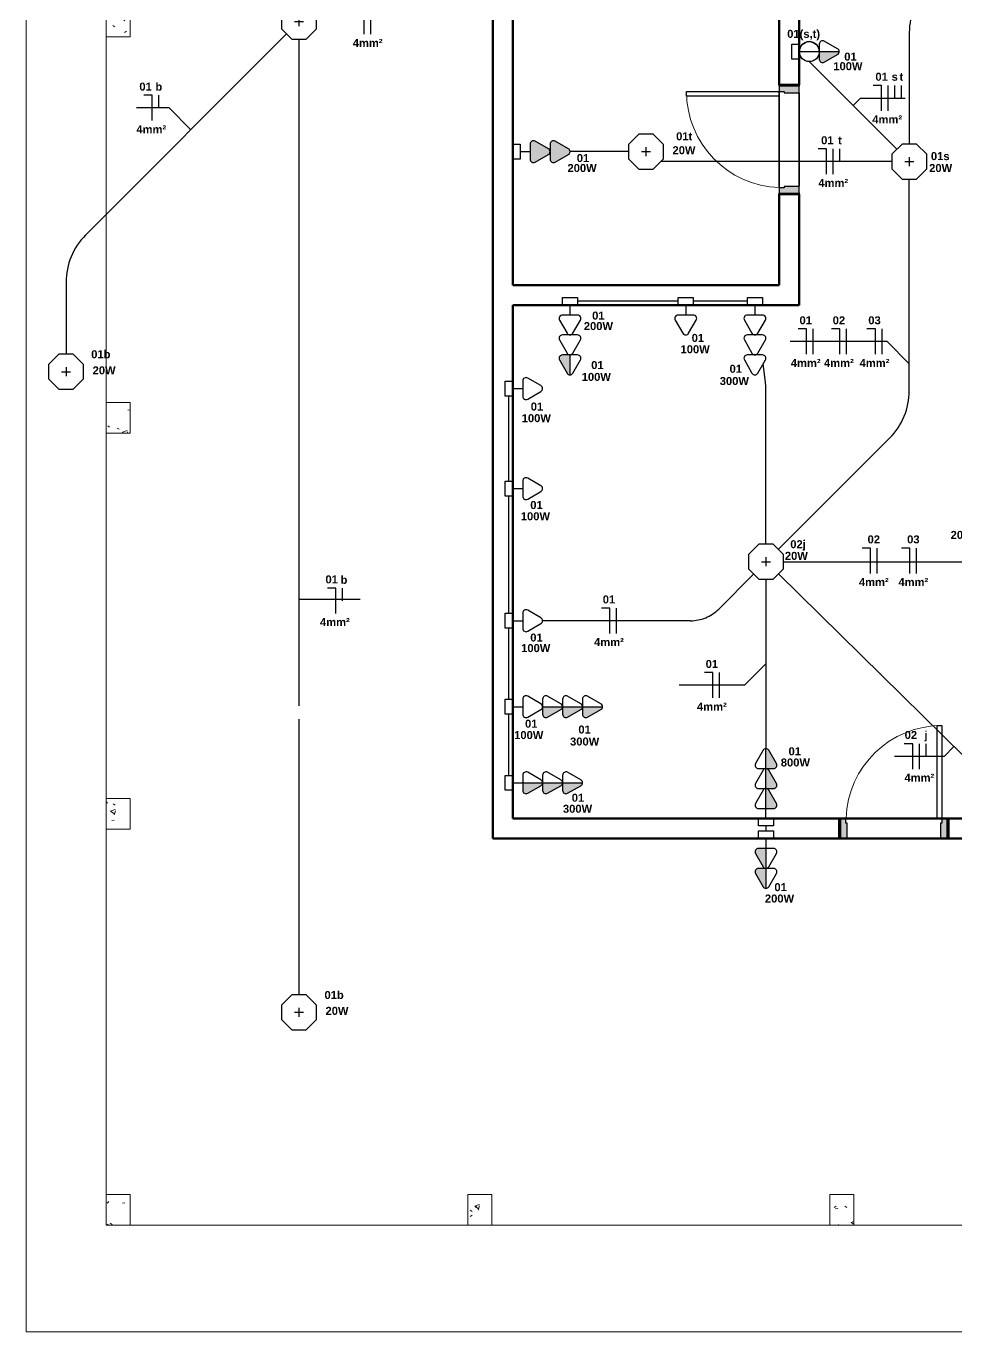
# Model space of a CAD drawing. Extents: x 1450 to 1868, y 82 to 351.
# Drawn here: x 1631.83 to 1638.8, y 254.77 to 264.56 of the extents above; entities that cross this region are included whole.
import ezdxf
from ezdxf.enums import TextEntityAlignment as Align

# ---------------------------------------------------------------- set-up
doc = ezdxf.new("R2010")
doc.units = 0
doc.header["$LTSCALE"] = 0.5
doc.linetypes.add('ELETRODUTO_TETO', pattern=[1000, 1000, 0])
doc.layers.get('0').update_dxf_attribs({"linetype": 'CONTINUOUS'})
for name, color, linetype, lineweight in [('A-DOOR', 31, 'CONTINUOUS', 25), ('A-DOOR-FRAM', 31, 'CONTINUOUS', 9), ('A-FLOR', 192, 'CONTINUOUS', 9), ('A-WALL', 113, 'CONTINUOUS', 30), ('S-COLS', 52, 'CONTINUOUS', 9)]:
    doc.layers.add(name, color=color, linetype=linetype, lineweight=lineweight)
for name, color, linetype in [('ELETRODUTO', 7, 'CONTINUOUS'), ('ELETRODUTO_TETO', 2, 'CONTINUOUS'), ('FIACAO', 7, 'CONTINUOUS'), ('Iluminação', 7, 'CONTINUOUS'), ('INDICACAO_BIT_FIACAO', 7, 'CONTINUOUS'), ('INDICACAO_CIRCUITO', 2, 'CONTINUOUS'), ('INDICACAO_INTERRUPTOR_FIA', 2, 'CONTINUOUS'), ('INDICACAO_POTENCIA', 1, 'CONTINUOUS'), ('INTERRUPTORES', 1, 'CONTINUOUS'), ('LINHA_DE_CHAMADA', 7, 'CONTINUOUS'), ('LUMINÁRIAS', 3, 'CONTINUOUS'), ('TOMADAS ABNT', 10, 'CONTINUOUS')]:
    doc.layers.add(name, color=color, linetype=linetype)
doc.styles.add('Arial', font='arialbd.ttf', dxfattribs={"height": 100})

# ---------------------------------------------------------------- blocks, each defined once
blk = doc.blocks.new('*U1778', base_point=(608.67, 153.293))
for p, q in [((608.67, 153.483), (608.544, 153.483)), ((608.67, 153.103), (608.67, 153.483))]:
    blk.add_line(p, q)
blk = doc.blocks.new('*U1797', base_point=(665.55, 144.199))
blk.add_line((665.55, 144.199), (665.55, 144.389))
blk = doc.blocks.new('*U2061', base_point=(1495.4898, 169.5505))
at = {"xscale": 0.5, "yscale": 0.5, "zscale": 0.5}
for name, p in [('*U1778', (1495.4964, 169.5505)), ('*U1797', (1495.5464, 169.5505))]:
    blk.add_blockref(name, p, dxfattribs=at)
blk = doc.blocks.new('*U1780', base_point=(576.818, 148.746))
blk.add_line((576.818, 148.556), (576.818, 148.936))
blk = doc.blocks.new('*U2006', base_point=(1462.821, 184.8251))
at = {"xscale": 0.5, "yscale": 0.5, "zscale": 0.5}
for name, p in [('*U1778', (1462.7777, 184.8251)), ('*U1780', (1462.8277, 184.8251)), ('*U1797', (1462.8777, 184.8251)), ('*U1797', (1462.9277, 184.8251))]:
    blk.add_blockref(name, p, dxfattribs=at)
blk = doc.blocks.new('*U2005', base_point=(1460.6893, 180.9059))
at = {"xscale": 0.5, "yscale": 0.5, "zscale": 0.5}
for name, p in [('*U1778', (1460.6959, 180.9059)), ('*U1780', (1460.7459, 180.9059))]:
    blk.add_blockref(name, p, dxfattribs=at)
blk = doc.blocks.new('*U2001', base_point=(1463.7919, 178.7116))
at = {"xscale": 0.5, "yscale": 0.5, "zscale": 0.5}
for name, p in [('*U1778', (1463.7419, 178.7116)), ('*U1780', (1463.7919, 178.7116)), ('*U1797', (1463.8419, 178.7116))]:
    blk.add_blockref(name, p, dxfattribs=at)
blk = doc.blocks.new('*U2000', base_point=(1463.8324, 181.3483))
at = {"xscale": 0.5, "yscale": 0.5, "zscale": 0.5}
for name, p in [('*U1778', (1463.8074, 181.3483)), ('*U1780', (1463.8574, 181.3483))]:
    blk.add_blockref(name, p, dxfattribs=at)
blk = doc.blocks.new('*U1999', base_point=(1463.4424, 181.3483))
at = {"xscale": 0.5, "yscale": 0.5, "zscale": 0.5}
for name, p in [('*U1778', (1463.4174, 181.3483)), ('*U1780', (1463.4674, 181.3483))]:
    blk.add_blockref(name, p, dxfattribs=at)
blk = doc.blocks.new('*U1997', base_point=(1461.4614, 180.4217))
at = {"xscale": 0.5, "yscale": 0.5, "zscale": 0.5}
for name, p in [('*U1778', (1461.4681, 180.4217)), ('*U1780', (1461.5181, 180.4217))]:
    blk.add_blockref(name, p, dxfattribs=at)
blk = doc.blocks.new('*U1983', base_point=(1464.2986, 183.1646))
at = {"xscale": 0.5, "yscale": 0.5, "zscale": 0.5}
for name, p in [('*U1778', (1464.3052, 183.1646)), ('*U1780', (1464.3552, 183.1646))]:
    blk.add_blockref(name, p, dxfattribs=at)
blk = doc.blocks.new('*U1982', base_point=(1463.9086, 183.1646))
at = {"xscale": 0.5, "yscale": 0.5, "zscale": 0.5}
for name, p in [('*U1778', (1463.9152, 183.1646)), ('*U1780', (1463.9652, 183.1646))]:
    blk.add_blockref(name, p, dxfattribs=at)
blk = doc.blocks.new('*U1981', base_point=(1463.5186, 183.1646))
at = {"xscale": 0.5, "yscale": 0.5, "zscale": 0.5}
for name, p in [('*U1778', (1463.5252, 183.1646)), ('*U1780', (1463.5752, 183.1646))]:
    blk.add_blockref(name, p, dxfattribs=at)
blk = doc.blocks.new('*U1980', base_point=(1458.7027, 185.3984))
at = {"xscale": 0.5, "yscale": 0.5, "zscale": 0.5}
for name, p in [('*U1778', (1458.6777, 185.3984)), ('*U1780', (1458.7277, 185.3984))]:
    blk.add_blockref(name, p, dxfattribs=at)
blk = doc.blocks.new('*U1977', base_point=(1462.0444, 184.3489))
at = {"xscale": 0.5, "yscale": 0.5, "zscale": 0.5}
for name, p in [('*U1778', (1461.9944, 184.3489)), ('*U1780', (1462.0444, 184.3489)), ('*U1797', (1462.0944, 184.3489))]:
    blk.add_blockref(name, p, dxfattribs=at)
blk = doc.blocks.new('*U1974', base_point=(1456.7556, 184.6865))
at = {"xscale": 0.5, "yscale": 0.5, "zscale": 0.5}
for name, p in [('*U1778', (1456.7622, 184.6865)), ('*U1797', (1456.8122, 184.6865))]:
    blk.add_blockref(name, p, dxfattribs=at)
blk = doc.blocks.new('*U1155', base_point=(1487.2926, 182.8992))
at = {"linetype": 'ByBlock'}
blk.add_lwpolyline([(1487.2926, 182.8992), (1487.2926, 182.8992)], dxfattribs=at)
blk = doc.blocks.new('*U1149', base_point=(-33588.58, 38092.84))
at = {"linetype": 'ByBlock'}
blk.add_lwpolyline([(-33588.58, 38092.84), (-33588.58, 38089.05)], dxfattribs=at)
blk = doc.blocks.new('*U743', base_point=(-33548.58, 38673.44))
at = {"linetype": 'ByBlock'}
blk.add_arc((-33556.08, 38673.44), 7.5, 360, 180, dxfattribs=at)
blk = doc.blocks.new('*U724', base_point=(-33556.08, 38665.94))
at = {"linetype": 'ByBlock'}
blk.add_lwpolyline([(-33556.08, 38665.94), (-33490.34, 38600.25)], dxfattribs=at)
blk = doc.blocks.new('*U723', base_point=(-33659.87, 38560.54))
blk.add_hatch(color=256).paths.add_polyline_path([(-33646.16, 38558.37, 0.269143), (-33644.9, 38560.54), (-33659.87, 38560.54), (-33659.87, 38554.85, 0.575867), (-33656.13, 38552.68)])
for p, q in [((-33646.16, 38562.71), (-33656.13, 38568.41)), ((-33659.87, 38566.24), (-33659.87, 38560.54)), ((-33659.87, 38560.54), (-33659.87, 38554.85)), ((-33659.87, 38560.54), (-33644.9, 38560.54)), ((-33656.13, 38552.68), (-33646.16, 38558.37))]:
    blk.add_line(p, q)
for centre, start, end in [((-33657.37, 38566.24), 60.25512, 180), ((-33647.4, 38560.54), 299.74488, 60.25512), ((-33657.37, 38554.85), 180, 299.74488)]:
    blk.add_arc(centre, 2.5, start, end)
blk = doc.blocks.new('*U722', base_point=(-33659.87, 38560.54))
blk.add_line((-33659.87, 38560.54), (-33644.87, 38560.54))
blk.add_lwpolyline([(-33659.87, 38566.15), (-33659.87, 38554.94), (-33665.47, 38554.94), (-33665.47, 38566.15)], close=True)
blk.add_circle((-33652.37, 38560.54), 7.5)
blk = doc.blocks.new('CasaPrincipal')
at = {"layer": 'A-WALL', "lineweight": 70}
for p, q in [((-31775.91, 40082.3), (-31775.91, 38857.3)), ((-31760.91, 39272.3), (-31760.91, 39472.3)), ((-31560.91, 39472.3), (-31560.91, 39422.3)), ((-31545.91, 39422.3), (-31545.91, 39472.3)), ((-31560.91, 39422.3), (-31545.91, 39422.3)), ((-31545.91, 39340.3), (-31560.91, 39340.3)), ((-31560.91, 39340.3), (-31560.91, 39272.3)), ((-31545.91, 39257.3), (-31545.91, 39340.3)), ((-31560.91, 39272.3), (-31760.91, 39272.3)), ((-31760.91, 38872.3), (-31760.91, 39257.3)), ((-31760.91, 39257.3), (-31545.91, 39257.3)), ((-31380.91, 38872.3), (-31760.91, 38872.3)), ((-31515.88, 38857.4), (-31515.88, 38872.4)), ((-31433.88, 38872.4), (-31433.88, 38857.4)), ((-31775.91, 38857.3), (-30970.91, 38857.3))]:
    blk.add_line(p, q, dxfattribs=at)
at = {"layer": 'A-WALL'}
for p, q in [((-31560.91, 39421.3), (-31560.91, 39422.3)), ((-31545.91, 39422.3), (-31545.91, 39421.3)), ((-31560.91, 39345.3), (-31560.91, 39417.3)), ((-31545.91, 39416.3), (-31545.91, 39346.3)), ((-31560.91, 39340.3), (-31560.91, 39341.3)), ((-31545.91, 39341.3), (-31545.91, 39340.3)), ((-31515.88, 38872.4), (-31514.88, 38872.4)), ((-31510.88, 38872.4), (-31438.88, 38872.4)), ((-31434.88, 38872.4), (-31433.88, 38872.4)), ((-31514.88, 38857.4), (-31515.88, 38857.4)), ((-31439.88, 38857.4), (-31509.88, 38857.4)), ((-31433.88, 38857.4), (-31434.88, 38857.4))]:
    blk.add_line(p, q, dxfattribs=at)
blk = doc.blocks.new('*U378', base_point=(-31580.17, 39055.55))
at = {"linetype": 'ByBlock'}
blk.add_lwpolyline([(-31580.17, 39055.55), (-31606.38, 39029.34, -0.198912), (-31627.59, 39020.55), (-31738.45, 39020.55)], format="xyb", dxfattribs=at)
blk = doc.blocks.new('*U377', base_point=(-31570.91, 39051.71))
at = {"linetype": 'ByBlock'}
blk.add_lwpolyline([(-31570.91, 39051.71), (-31570.91, 38924.69)], dxfattribs=at)
blk = doc.blocks.new('*U370', base_point=(-31763.71, 39125.24))
at = {"linetype": 'ByBlock'}
blk.add_lwpolyline([(-31763.71, 39125.24), (-31763.71, 39189.07)], dxfattribs=at)
blk = doc.blocks.new('*U369', base_point=(-31763.71, 39026.15))
at = {"linetype": 'ByBlock'}
blk.add_lwpolyline([(-31763.71, 39026.15), (-31763.71, 39114.03)], dxfattribs=at)
blk = doc.blocks.new('*U368', base_point=(-31763.71, 38961.73))
at = {"linetype": 'ByBlock'}
blk.add_lwpolyline([(-31763.71, 38961.73), (-31763.71, 39014.95)], dxfattribs=at)
blk = doc.blocks.new('*U367', base_point=(-31738.45, 38956.12))
at = {"linetype": 'ByBlock'}
blk.add_lwpolyline([(-31738.45, 38956.12), (-31738.45, 38956.12)], dxfattribs=at)
blk = doc.blocks.new('*U366', base_point=(-31763.71, 38904.63))
at = {"linetype": 'ByBlock'}
blk.add_lwpolyline([(-31763.71, 38904.63), (-31763.71, 38950.52)], dxfattribs=at)
blk = doc.blocks.new('*U365', base_point=(-31636.69, 39260.1))
at = {"linetype": 'ByBlock'}
blk.add_lwpolyline([(-31636.69, 39260.1), (-31712.33, 39260.1)], dxfattribs=at)
blk = doc.blocks.new('*U358', base_point=(-46708.99, 18196.04))
at = {"linetype": 'ByBlock'}
blk.add_lwpolyline([(-46708.99, 18196.04), (-46708.99, 18320.5, 0.201205), (-46717.96, 18341.9), (-46892.13, 18513.02)], format="xyb", dxfattribs=at)
blk = doc.blocks.new('*U345', base_point=(-46915.38, 18717.5))
at = {"linetype": 'ByBlock'}
blk.add_lwpolyline([(-46915.38, 18717.5), (-46915.38, 18717.5), (-46956.04, 18717.5)], dxfattribs=at)
blk = doc.blocks.new('*U344', base_point=(-46901.47, 18535.29))
at = {"linetype": 'ByBlock'}
blk.add_lwpolyline([(-46901.47, 18535.29), (-46901.47, 18555), (-46901.47, 18650.47, 0.032397), (-46901.89, 18656.93), (-46903.66, 18670.49)], format="xyb", dxfattribs=at)
blk = doc.blocks.new('*U338', base_point=(-47251.77, 18914.11))
at = {"linetype": 'ByBlock'}
blk.add_lwpolyline([(-47251.77, 18914.11), (-47251.77, 18197.42)], dxfattribs=at)
blk = doc.blocks.new('*U337', base_point=(-47261.02, 18917.94))
at = {"linetype": 'ByBlock'}
blk.add_lwpolyline([(-47261.02, 18917.94), (-47411.82, 18767.14, 0.198912), (-47426.47, 18731.79), (-47426.47, 18677.73)], format="xyb", dxfattribs=at)
blk = doc.blocks.new('*U327', base_point=(-46888.38, 18522.2))
at = {"linetype": 'ByBlock'}
blk.add_lwpolyline([(-46888.38, 18522.2), (-46561.38, 18522.2, -0.183989), (-46528.12, 18509.53), (-46521.26, 18503.42)], format="xyb", dxfattribs=at)
blk = doc.blocks.new('*U326', base_point=(-46892.21, 18531.45))
at = {"linetype": 'ByBlock'}
blk.add_lwpolyline([(-46892.21, 18531.45), (-46808.61, 18615.05, 0.198912), (-46793.97, 18650.41), (-46793.97, 18809.16)], format="xyb", dxfattribs=at)
blk = doc.blocks.new('*U325', base_point=(-47004.56, 18829.7))
at = {"linetype": 'ByBlock'}
blk.add_lwpolyline([(-47004.56, 18829.7), (-47048.44, 18829.7)], dxfattribs=at)
blk = doc.blocks.new('*U324', base_point=(-46807.06, 18822.25))
at = {"linetype": 'ByBlock'}
blk.add_lwpolyline([(-46807.06, 18822.25), (-46980.41, 18822.25)], dxfattribs=at)
blk = doc.blocks.new('*U317', base_point=(-46650.7, 19082.97))
at = {"linetype": 'ByBlock'}
blk.add_lwpolyline([(-46650.7, 19082.97), (-46779.32, 18954.34, 0.198912), (-46793.97, 18918.99), (-46793.97, 18835.34)], format="xyb", dxfattribs=at)
blk = doc.blocks.new('*U295', base_point=(-47175.15, 18567.53))
blk.add_hatch(color=256).paths.add_polyline_path([(-47161.45, 18565.36, 0.269143), (-47160.19, 18567.53), (-47175.15, 18567.53), (-47175.15, 18561.83, 0.575867), (-47171.41, 18559.66)])
for p, q in [((-47161.45, 18569.7), (-47171.41, 18575.39)), ((-47175.15, 18573.22), (-47175.15, 18567.53)), ((-47175.15, 18567.53), (-47175.15, 18561.83)), ((-47175.15, 18567.53), (-47160.19, 18567.53)), ((-47171.41, 18559.66), (-47161.45, 18565.36))]:
    blk.add_line(p, q)
for centre, start, end in [((-47172.65, 18573.22), 60.25512, 180), ((-47162.69, 18567.53), 299.74488, 60.25512), ((-47172.65, 18561.83), 180, 299.74488)]:
    blk.add_arc(centre, 2.5, start, end)
blk = doc.blocks.new('*U294', base_point=(-47120.06, 18624.17))
for p, q in [((-47120.06, 18624.17), (-47112.56, 18624.17)), ((-47112.56, 18629.87), (-47112.56, 18624.17)), ((-47112.56, 18624.17), (-47112.56, 18618.48)), ((-47098.86, 18626.35), (-47108.82, 18632.04)), ((-47097.6, 18629.87), (-47097.6, 18624.17)), ((-47097.6, 18624.17), (-47097.6, 18618.48)), ((-47083.9, 18626.35), (-47093.86, 18632.04)), ((-47108.82, 18616.31), (-47098.86, 18622)), ((-47093.86, 18616.31), (-47083.9, 18622))]:
    blk.add_line(p, q)
blk.add_lwpolyline([(-47120.06, 18629.78), (-47120.06, 18618.57), (-47125.66, 18618.57), (-47125.66, 18629.78)], close=True)
for centre, start, end in [((-47110.06, 18629.87), 60.25512, 180), ((-47100.1, 18624.17), 299.74488, 60.25512), ((-47095.1, 18629.87), 60.25512, 180), ((-47085.14, 18624.17), 299.74488, 60.25512), ((-47110.06, 18618.48), 180, 299.74488), ((-47095.1, 18618.48), 180, 299.74488)]:
    blk.add_arc(centre, 2.5, start, end)
blk = doc.blocks.new('*U293', base_point=(-47178.6, 18306.89))
for points in [[(-47164.9, 18304.72, 0.269143), (-47163.64, 18306.89), (-47178.6, 18306.89), (-47178.6, 18301.2, 0.575867), (-47174.86, 18299.03)], [(-47149.94, 18304.72, 0.269143), (-47148.68, 18306.89), (-47163.64, 18306.89), (-47163.64, 18301.2, 0.575867), (-47159.9, 18299.03)], [(-47134.98, 18304.72, 0.269143), (-47133.72, 18306.89), (-47148.68, 18306.89), (-47148.68, 18301.2, 0.575867), (-47144.94, 18299.03)]]:
    blk.add_hatch(color=256).paths.add_polyline_path(points)
for p, q in [((-47178.6, 18312.58), (-47178.6, 18306.89)), ((-47164.9, 18309.06), (-47174.86, 18314.75)), ((-47163.64, 18312.58), (-47163.64, 18306.89)), ((-47149.94, 18309.06), (-47159.9, 18314.75)), ((-47148.68, 18312.58), (-47148.68, 18306.89)), ((-47134.98, 18309.06), (-47144.94, 18314.75)), ((-47178.6, 18306.89), (-47178.6, 18301.2)), ((-47178.6, 18306.89), (-47163.64, 18306.89)), ((-47174.86, 18299.03), (-47164.9, 18304.72)), ((-47163.64, 18306.89), (-47163.64, 18301.2)), ((-47163.64, 18306.89), (-47148.68, 18306.89)), ((-47159.9, 18299.03), (-47149.94, 18304.72)), ((-47148.68, 18306.89), (-47148.68, 18301.2)), ((-47148.68, 18306.89), (-47133.72, 18306.89)), ((-47144.94, 18299.03), (-47134.98, 18304.72))]:
    blk.add_line(p, q)
for centre, start, end in [((-47176.1, 18312.58), 60.25512, 180), ((-47161.14, 18312.58), 60.25512, 180), ((-47146.18, 18312.58), 60.25512, 180), ((-47176.1, 18301.2), 180, 299.74488), ((-47166.14, 18306.89), 299.74488, 60.25512), ((-47161.14, 18301.2), 180, 299.74488), ((-47151.18, 18306.89), 299.74488, 60.25512), ((-47146.18, 18301.2), 180, 299.74488), ((-47136.22, 18306.89), 299.74488, 60.25512)]:
    blk.add_arc(centre, 2.5, start, end)
blk = doc.blocks.new('*U292', base_point=(-47201.73, 18236.37))
for p, q in [((-47194.23, 18242.06), (-47194.23, 18236.37)), ((-47180.52, 18238.54), (-47190.49, 18244.23)), ((-47201.73, 18236.37), (-47194.23, 18236.37)), ((-47194.23, 18236.37), (-47194.23, 18230.67)), ((-47190.49, 18228.5), (-47180.52, 18234.19))]:
    blk.add_line(p, q)
blk.add_lwpolyline([(-47201.73, 18241.97), (-47201.73, 18230.76), (-47207.33, 18230.76), (-47207.33, 18241.97)], close=True)
for centre, start, end in [((-47191.73, 18242.06), 60.25512, 180), ((-47181.76, 18236.37), 299.74488, 60.25512), ((-47191.73, 18230.67), 180, 299.74488)]:
    blk.add_arc(centre, 2.5, start, end)
blk = doc.blocks.new('*U291', base_point=(-46555.9, 19648.2))
at = {"layer": 'LUMINÁRIAS'}
blk.add_lwpolyline([(-46574.1, 19655.8), (-46574.1, 19640.7), (-46563.4, 19630.1), (-46548.4, 19630.1), (-46537.7, 19640.7), (-46537.7, 19655.8), (-46548.4, 19666.4), (-46563.4, 19666.4)], close=True, dxfattribs=at)
for points in [[(-46555.9, 19652.9), (-46555.9, 19643.6)], [(-46560.6, 19648.2), (-46551.2, 19648.2)]]:
    blk.add_lwpolyline(points, dxfattribs=at)
blk = doc.blocks.new('*U229', base_point=(-47476.51, 18012.66))
for points in [[(-47474.33, 18063.78, 0.269143), (-47476.51, 18065.04), (-47476.51, 18050.08), (-47470.81, 18050.08, 0.575867), (-47468.64, 18053.82)], [(-47474.33, 18048.82, 0.269143), (-47476.51, 18050.08), (-47476.51, 18035.12), (-47470.81, 18035.12, 0.575867), (-47468.64, 18038.86)], [(-47474.33, 18033.86, 0.269143), (-47476.51, 18035.12), (-47476.51, 18020.16), (-47470.81, 18020.16, 0.575867), (-47468.64, 18023.9)]]:
    blk.add_hatch(color=256).paths.add_polyline_path(points)
for p, q in [((-47478.68, 18063.78), (-47484.37, 18053.82)), ((-47476.51, 18050.08), (-47476.51, 18065.04)), ((-47468.64, 18053.82), (-47474.33, 18063.78)), ((-47478.68, 18048.82), (-47484.37, 18038.86)), ((-47482.2, 18050.08), (-47476.51, 18050.08)), ((-47476.51, 18035.12), (-47476.51, 18050.08)), ((-47476.51, 18050.08), (-47470.81, 18050.08)), ((-47468.64, 18038.86), (-47474.33, 18048.82)), ((-47478.68, 18033.86), (-47484.37, 18023.9)), ((-47482.2, 18035.12), (-47476.51, 18035.12)), ((-47476.51, 18020.16), (-47476.51, 18035.12)), ((-47476.51, 18035.12), (-47470.81, 18035.12)), ((-47468.64, 18023.9), (-47474.33, 18033.86)), ((-47482.2, 18020.16), (-47476.51, 18020.16)), ((-47476.51, 18012.66), (-47476.51, 18020.16)), ((-47476.51, 18020.16), (-47470.81, 18020.16))]:
    blk.add_line(p, q)
blk.add_lwpolyline([(-47482.11, 18012.66), (-47470.9, 18012.66), (-47470.9, 18007.05), (-47482.11, 18007.05)], close=True)
for centre, start, end in [((-47476.51, 18062.54), 29.74488, 150.25512), ((-47482.2, 18052.58), 150.25512, 270), ((-47476.51, 18047.58), 29.74488, 150.25512), ((-47470.81, 18052.58), 270, 29.74488), ((-47482.2, 18037.62), 150.25512, 270), ((-47470.81, 18037.62), 270, 29.74488), ((-47476.51, 18032.62), 29.74488, 150.25512), ((-47482.2, 18022.66), 150.25512, 270), ((-47470.81, 18022.66), 270, 29.74488)]:
    blk.add_arc(centre, 2.5, start, end)
blk = doc.blocks.new('*U177', base_point=(-47239.93, 18689.31))
for points in [[(-47237.76, 18725.47, 0.580323), (-47242.1, 18725.47), (-47247.79, 18715.51, 0.575867), (-47245.62, 18711.77), (-47239.93, 18711.77), (-47234.24, 18711.77, 0.575867), (-47232.06, 18715.51)], [(-47237.76, 18710.51, 0.580323), (-47242.1, 18710.51), (-47247.79, 18700.55, 0.575867), (-47245.62, 18696.81), (-47239.93, 18696.81), (-47234.24, 18696.81, 0.575867), (-47232.06, 18700.55)]]:
    blk.add_hatch(color=256).paths.add_polyline_path(points)
for p, q in [((-47242.1, 18725.47), (-47247.79, 18715.51)), ((-47232.06, 18715.51), (-47237.76, 18725.47)), ((-47245.62, 18711.77), (-47239.93, 18711.77)), ((-47239.93, 18711.77), (-47234.24, 18711.77)), ((-47242.1, 18710.51), (-47247.79, 18700.55)), ((-47232.06, 18700.55), (-47237.76, 18710.51)), ((-47245.62, 18696.81), (-47239.93, 18696.81)), ((-47239.93, 18689.31), (-47239.93, 18696.81)), ((-47239.93, 18696.81), (-47234.24, 18696.81))]:
    blk.add_line(p, q)
blk.add_lwpolyline([(-47245.53, 18689.31), (-47234.32, 18689.31), (-47234.32, 18683.7), (-47245.53, 18683.7)], close=True)
for centre, start, end in [((-47239.93, 18724.23), 29.74488, 150.25512), ((-47245.62, 18714.27), 150.25512, 270), ((-47239.93, 18709.27), 29.74488, 150.25512), ((-47234.24, 18714.27), 270, 29.74488), ((-47245.62, 18699.31), 150.25512, 270), ((-47234.24, 18699.31), 270, 29.74488)]:
    blk.add_arc(centre, 2.5, start, end)
blk = doc.blocks.new('*U156', base_point=(-47697.44, 17797.54))
for points in [[(-47695.27, 17833.7, 0.269143), (-47697.44, 17834.96), (-47697.44, 17820), (-47691.75, 17820, 0.575867), (-47689.58, 17823.74)], [(-47695.27, 17818.74, 0.269143), (-47697.44, 17820), (-47697.44, 17805.04), (-47691.75, 17805.04, 0.575867), (-47689.58, 17808.78)]]:
    blk.add_hatch(color=256).paths.add_polyline_path(points)
for p, q in [((-47699.61, 17833.7), (-47705.3, 17823.74)), ((-47697.44, 17820), (-47697.44, 17834.96)), ((-47689.58, 17823.74), (-47695.27, 17833.7)), ((-47699.61, 17818.74), (-47705.3, 17808.78)), ((-47703.13, 17820), (-47697.44, 17820)), ((-47697.44, 17805.04), (-47697.44, 17820)), ((-47697.44, 17820), (-47691.75, 17820)), ((-47689.58, 17808.78), (-47695.27, 17818.74)), ((-47703.13, 17805.04), (-47697.44, 17805.04)), ((-47697.44, 17797.54), (-47697.44, 17805.04)), ((-47697.44, 17805.04), (-47691.75, 17805.04))]:
    blk.add_line(p, q)
blk.add_lwpolyline([(-47703.04, 17797.54), (-47691.84, 17797.54), (-47691.84, 17791.94), (-47703.04, 17791.94)], close=True)
for centre, start, end in [((-47697.44, 17832.46), 29.74488, 150.25512), ((-47703.13, 17822.5), 150.25512, 270), ((-47691.75, 17822.5), 270, 29.74488), ((-47697.44, 17817.5), 29.74488, 150.25512), ((-47703.13, 17807.54), 150.25512, 270), ((-47691.75, 17807.54), 270, 29.74488)]:
    blk.add_arc(centre, 2.5, start, end)
blk = doc.blocks.new('*U148', base_point=(-47131.84, 18481.64))
for p, q in [((-47134.01, 18502.85), (-47139.7, 18492.88)), ((-47123.98, 18492.88), (-47129.67, 18502.85)), ((-47137.53, 18489.14), (-47131.84, 18489.14)), ((-47131.84, 18481.64), (-47131.84, 18489.14)), ((-47131.84, 18489.14), (-47126.15, 18489.14))]:
    blk.add_line(p, q)
blk.add_lwpolyline([(-47137.44, 18481.64), (-47126.24, 18481.64), (-47126.24, 18476.04), (-47137.44, 18476.04)], close=True)
for centre, start, end in [((-47131.84, 18501.61), 29.74488, 150.25512), ((-47137.53, 18491.64), 150.25512, 270), ((-47126.15, 18491.64), 270, 29.74488)]:
    blk.add_arc(centre, 2.5, start, end)
blk = doc.blocks.new('*U147', base_point=(-47454.81, 18099.83))
for p, q in [((-47456.98, 18153.76), (-47462.68, 18143.8)), ((-47446.95, 18143.8), (-47452.64, 18153.76)), ((-47456.98, 18138.8), (-47462.68, 18128.84)), ((-47460.5, 18140.06), (-47454.81, 18140.06)), ((-47454.81, 18140.06), (-47449.12, 18140.06)), ((-47446.95, 18128.84), (-47452.64, 18138.8)), ((-47460.5, 18125.1), (-47454.81, 18125.1)), ((-47454.81, 18125.1), (-47449.12, 18125.1)), ((-47456.98, 18123.84), (-47462.68, 18113.88)), ((-47446.95, 18113.88), (-47452.64, 18123.84)), ((-47460.5, 18110.13), (-47454.81, 18110.13)), ((-47454.81, 18102.63), (-47454.81, 18110.13)), ((-47454.81, 18110.13), (-47449.12, 18110.13))]:
    blk.add_line(p, q)
blk.add_lwpolyline([(-47460.42, 18102.63), (-47449.21, 18102.63), (-47449.21, 18097.03), (-47460.42, 18097.03)], close=True)
for centre, start, end in [((-47454.81, 18152.52), 29.74488, 150.25512), ((-47460.5, 18142.56), 150.25512, 270), ((-47449.12, 18142.56), 270, 29.74488), ((-47454.81, 18137.56), 29.74488, 150.25512), ((-47460.5, 18127.6), 150.25512, 270), ((-47454.81, 18122.6), 29.74488, 150.25512), ((-47449.12, 18127.6), 270, 29.74488), ((-47460.5, 18112.63), 150.25512, 270), ((-47449.12, 18112.63), 270, 29.74488)]:
    blk.add_arc(centre, 2.5, start, end)
blk = doc.blocks.new('*U146', base_point=(-47483.21, 18116.6))
for p, q in [((-47485.38, 18137.8), (-47491.08, 18127.84)), ((-47475.35, 18127.84), (-47481.04, 18137.8)), ((-47488.91, 18124.1), (-47483.21, 18124.1)), ((-47483.21, 18116.6), (-47483.21, 18124.1)), ((-47483.21, 18124.1), (-47477.52, 18124.1))]:
    blk.add_line(p, q)
blk.add_lwpolyline([(-47488.82, 18116.6), (-47477.61, 18116.6), (-47477.61, 18110.99), (-47488.82, 18110.99)], close=True)
for centre, start, end in [((-47483.21, 18136.56), 29.74488, 150.25512), ((-47488.91, 18126.6), 150.25512, 270), ((-47477.52, 18126.6), 270, 29.74488)]:
    blk.add_arc(centre, 2.5, start, end)
blk = doc.blocks.new('*U145', base_point=(-47735.53, 17757.4))
for p, q in [((-47737.7, 17778.6), (-47743.4, 17768.64)), ((-47727.67, 17768.64), (-47733.36, 17778.6)), ((-47741.22, 17764.9), (-47735.53, 17764.9)), ((-47735.53, 17757.4), (-47735.53, 17764.9)), ((-47735.53, 17764.9), (-47729.84, 17764.9))]:
    blk.add_line(p, q)
blk.add_lwpolyline([(-47741.14, 17757.4), (-47729.93, 17757.4), (-47729.93, 17751.8), (-47741.14, 17751.8)], close=True)
for centre, start, end in [((-47735.53, 17777.36), 29.74488, 150.25512), ((-47741.22, 17767.4), 150.25512, 270), ((-47729.84, 17767.4), 270, 29.74488)]:
    blk.add_arc(centre, 2.5, start, end)
blk = doc.blocks.new('*U144', base_point=(-47735.53, 17757.4))
for p, q in [((-47737.7, 17778.6), (-47743.4, 17768.64)), ((-47727.67, 17768.64), (-47733.36, 17778.6)), ((-47741.22, 17764.9), (-47735.53, 17764.9)), ((-47735.53, 17757.4), (-47735.53, 17764.9)), ((-47735.53, 17764.9), (-47729.84, 17764.9))]:
    blk.add_line(p, q)
blk.add_lwpolyline([(-47741.14, 17757.4), (-47729.93, 17757.4), (-47729.93, 17751.8), (-47741.14, 17751.8)], close=True)
for centre, start, end in [((-47735.53, 17777.36), 29.74488, 150.25512), ((-47741.22, 17767.4), 150.25512, 270), ((-47729.84, 17767.4), 270, 29.74488)]:
    blk.add_arc(centre, 2.5, start, end)
blk = doc.blocks.new('*U143', base_point=(-47334.05, 17869.67))
for points in [[(-47331.88, 17920.79, 0.269143), (-47334.05, 17922.05), (-47334.05, 17907.09), (-47328.35, 17907.09, 0.575867), (-47326.18, 17910.83)], [(-47331.88, 17905.83, 0.269143), (-47334.05, 17907.09), (-47334.05, 17892.13), (-47328.35, 17892.13, 0.575867), (-47326.18, 17895.87)], [(-47331.88, 17890.87, 0.269143), (-47334.05, 17892.13), (-47334.05, 17877.17), (-47328.35, 17877.17, 0.575867), (-47326.18, 17880.91)]]:
    blk.add_hatch(color=256).paths.add_polyline_path(points)
for p, q in [((-47336.22, 17920.79), (-47341.91, 17910.83)), ((-47334.05, 17907.09), (-47334.05, 17922.05)), ((-47326.18, 17910.83), (-47331.88, 17920.79)), ((-47336.22, 17905.83), (-47341.91, 17895.87)), ((-47339.74, 17907.09), (-47334.05, 17907.09)), ((-47334.05, 17892.13), (-47334.05, 17907.09)), ((-47334.05, 17907.09), (-47328.35, 17907.09)), ((-47326.18, 17895.87), (-47331.88, 17905.83)), ((-47336.22, 17890.87), (-47341.91, 17880.91)), ((-47339.74, 17892.13), (-47334.05, 17892.13)), ((-47334.05, 17877.17), (-47334.05, 17892.13)), ((-47334.05, 17892.13), (-47328.35, 17892.13)), ((-47326.18, 17880.91), (-47331.88, 17890.87)), ((-47339.74, 17877.17), (-47334.05, 17877.17)), ((-47334.05, 17869.67), (-47334.05, 17877.17)), ((-47334.05, 17877.17), (-47328.35, 17877.17))]:
    blk.add_line(p, q)
blk.add_lwpolyline([(-47339.65, 17869.67), (-47328.44, 17869.67), (-47328.44, 17864.06), (-47339.65, 17864.06)], close=True)
for centre, start, end in [((-47334.05, 17919.55), 29.74488, 150.25512), ((-47339.74, 17909.59), 150.25512, 270), ((-47328.35, 17909.59), 270, 29.74488), ((-47334.05, 17904.59), 29.74488, 150.25512), ((-47339.74, 17894.63), 150.25512, 270), ((-47334.05, 17889.63), 29.74488, 150.25512), ((-47328.35, 17894.63), 270, 29.74488), ((-47339.74, 17879.67), 150.25512, 270), ((-47328.35, 17879.67), 270, 29.74488)]:
    blk.add_arc(centre, 2.5, start, end)
blk = doc.blocks.new('Porta Simples de Abrir - 70x210cm - Marco de Madeira-3450791-Planta Baixa')
at = {"layer": 'A-DOOR-FRAM', "lineweight": 25}
h = blk.add_hatch(color=256, dxfattribs=at)
h.paths.add_polyline_path([(-400, -75), (-350, -75), (-350, 38), (-360, 38), (-360, 75), (-400, 75), (-400, -55.9)], flags=0)
h.paths.add_polyline_path([(350, -75), (400, -75), (400, 75), (360, 75), (359.9, 38), (350, 38), (350, -49.8)], flags=0)
at = {"layer": 'A-DOOR'}
for p, q in [((325, 75), (325, 771)), ((325, 771), (360, 771)), ((360, 771), (360, 75)), ((360, 75), (-360, 75)), ((360, 75), (325, 75)), ((-350, -75), (350, -75))]:
    blk.add_line(p, q, dxfattribs=at)
at = {"layer": 'A-DOOR', "lineweight": 9}
blk.add_arc((360, 50.9), 720.1, 90, 178.07863, dxfattribs=at)
at = {"layer": 'A-DOOR-FRAM', "lineweight": 25}
for p, q in [((-360, 75), (-400, 75)), ((-400, 75), (-400, -75)), ((-360, 38), (-360, 75)), ((-350, 38), (-360, 38)), ((-350, -75), (-350, 38)), ((360, 38), (350, 38)), ((350, 38), (350, -75)), ((360, 75), (360, 38)), ((400, 75), (360, 75)), ((400, -75), (400, 75)), ((-400, -75), (-350, -75)), ((350, -75), (400, -75))]:
    blk.add_line(p, q, dxfattribs=at)
blk = doc.blocks.new('Pilar Retangular de Concreto - 18x23-V18-Planta Baixa')
at = {"layer": 'S-COLS'}
h = blk.add_hatch(dxfattribs=at)
h.set_pattern_fill('FP_32', color=256, style=0, pattern_type=2)
h.set_pattern_definition([(50, (44223.5, -14794.7), (364.368, -31.8783), [38.1, -419.1]), (355, (44223.5, -14794.7), (-70.486, 382.1133), [30.48, -335.28]), (100.451, (44253.87, -14797.35), (293.885, 350.2334), [32.38, -356.18]), (46.184, (44223.5, -14693.1), (542.1585, -84.086), [57.15, -628.65]), (96.636, (44268.7, -14700.1), (474.805, 494.8554), [48.57, -534.27]), (351.184, (44223.5, -14693.1), (474.81, 494.85), [45.72, -502.92]), (21, (44274.3, -14718.5), (303.2285, -204.5305), [38.1, -419.1]), (326, (44274.3, -14718.5), (123.604, 368.376), [30.48, -335.28]), (71.451, (44299.58, -14735.54), (426.834, 163.8427), [32.38, -356.18]), (37.5, (44223.51, -14794.7), (6.17665, 169.11015), [16.764, -314.452, 16.764, -660.146]), (37.5, (44223.51, -14794.7), (6.17665, 169.11015), [-347.98, -323.596, 16.764, -319.786]), (7.5, (44223.5, -14794.7), (133.6389, 200.3615), [16.764, -177.292, 16.764, -306.832, -128.27]), (7.5, (44223.5, -14794.7), (133.6389, 200.3615), [-517.652, 16.764, -111.506]), (327.5, (44110.22, -14794.7), (271.1818, -11.45836), [16.764, -110.236, 16.764, -905.256]), (327.5, (44110.22, -14794.7), (271.1818, -11.45836), [-143.764, -379.476, 16.764, -509.016]), (317.5, (44059.43, -14794.7), (296.2585, 50.8528), [16.764, -148.336, 16.764, -619.76]), (317.5, (44059.43, -14794.7), (296.2585, 50.8528), [-181.864, -246.38, 16.764, -356.616])])
h.paths.add_polyline_path([(90, -115), (90, 115), (-90, 115), (-90, -115)], flags=0)
for p, q in [((90, 115), (-90, 115)), ((-90, 115), (-90, -115)), ((90, -115), (90, 115)), ((-90, -115), (90, -115))]:
    blk.add_line(p, q, dxfattribs=at)
blk = doc.blocks.new('Pilar Retangular de Concreto - 18x23-3342365-Planta Baixa')
at = {"layer": 'S-COLS'}
h = blk.add_hatch(dxfattribs=at)
h.set_pattern_fill('FP_31', color=256, style=0, pattern_type=2)
h.set_pattern_definition([(50, (46937.5, -14794.7), (364.368, -31.8783), [38.1, -419.1]), (355, (46937.5, -14794.7), (-70.4859, 382.1133), [30.48, -335.28]), (100.451, (46967.87, -14797.35), (293.885, 350.2334), [32.38, -356.18]), (46.184, (46937.5, -14693.1), (542.1585, -84.086), [57.15, -628.65]), (96.636, (46982.7, -14700.1), (474.805, 494.8554), [48.57, -534.27]), (351.184, (46937.5, -14693.1), (474.81, 494.85), [45.72, -502.92]), (21, (46988.3, -14718.5), (303.2285, -204.5305), [38.1, -419.1]), (326, (46988.3, -14718.5), (123.604, 368.376), [30.48, -335.28]), (71.451, (47013.58, -14735.54), (426.834, 163.8427), [32.38, -356.18]), (37.5, (46937.51, -14794.7), (6.17665, 169.11015), [16.764, -314.452, 16.764, -660.146]), (37.5, (46937.51, -14794.7), (6.17665, 169.11015), [-347.98, -323.596, 16.764, -319.786]), (7.5, (46937.5, -14794.7), (133.6389, 200.3615), [16.764, -177.292, 16.764, -306.832, -128.27]), (7.5, (46937.5, -14794.7), (133.6389, 200.3615), [-517.652, 16.764, -111.506]), (327.5, (46824.22, -14794.7), (271.18182, -11.45836), [16.764, -110.236, 16.764, -905.256]), (327.5, (46824.22, -14794.7), (271.18182, -11.45836), [-143.764, -379.476, 16.764, -509.016]), (317.5, (46773.43, -14794.7), (296.2585, 50.8528), [16.764, -148.336, 16.764, -619.76]), (317.5, (46773.43, -14794.7), (296.2585, 50.8528), [-181.864, -246.38, 16.764, -356.616])])
h.paths.add_polyline_path([(90, -115), (90, 115), (-90, 115), (-90, -115)], flags=0)
for p, q in [((90, 115), (-90, 115)), ((-90, 115), (-90, -115)), ((90, -115), (90, 115)), ((-90, -115), (90, -115))]:
    blk.add_line(p, q, dxfattribs=at)
blk = doc.blocks.new('Pilar Retangular de Concreto - 18x23-V9-Planta Baixa')
at = {"layer": 'S-COLS'}
h = blk.add_hatch(dxfattribs=at)
h.set_pattern_fill('FP_20', color=256, style=0, pattern_type=2)
h.set_pattern_definition([(50, (49651.5, -23704.7), (364.368, -31.8783), [38.1, -419.1]), (355, (49651.5, -23704.7), (-70.4859, 382.1133), [30.48, -335.28]), (100.451, (49681.87, -23707.35), (293.885, 350.2334), [32.38, -356.18]), (46.184, (49651.5, -23603.1), (542.1585, -84.086), [57.15, -628.65]), (96.636, (49696.7, -23610.1), (474.805, 494.8554), [48.57, -534.27]), (351.184, (49651.5, -23603.1), (474.81, 494.85), [45.72, -502.92]), (21, (49702.3, -23628.5), (303.2285, -204.5305), [38.1, -419.1]), (326, (49702.3, -23628.5), (123.604, 368.376), [30.48, -335.28]), (71.451, (49727.58, -23645.54), (426.8341, 163.8427), [32.38, -356.18]), (37.5, (49651.51, -23704.7), (6.17665, 169.11015), [16.764, -314.452, 16.764, -660.146]), (37.5, (49651.51, -23704.7), (6.17665, 169.11015), [-347.98, -323.596, 16.764, -319.786]), (7.5, (49651.5, -23704.7), (133.6389, 200.3615), [16.764, -177.292, 16.764, -306.832, -128.27]), (7.5, (49651.5, -23704.7), (133.6389, 200.3615), [-517.652, 16.764, -111.506]), (327.5, (49538.22, -23704.7), (271.18182, -11.45836), [16.764, -110.236, 16.764, -905.256]), (327.5, (49538.22, -23704.7), (271.18182, -11.45836), [-143.764, -379.476, 16.764, -509.016]), (317.5, (49487.43, -23704.7), (296.2585, 50.8528), [16.764, -148.336, 16.764, -619.76]), (317.5, (49487.43, -23704.7), (296.2585, 50.8528), [-181.864, -246.38, 16.764, -356.616])])
h.paths.add_polyline_path([(90, -115), (90, 115), (-90, 115), (-90, -115)], flags=0)
for p, q in [((90, 115), (-90, 115)), ((-90, 115), (-90, -115)), ((90, -115), (90, 115)), ((-90, -115), (90, -115))]:
    blk.add_line(p, q, dxfattribs=at)
blk = doc.blocks.new('Pilar Retangular de Concreto - 18x23-V8-Planta Baixa')
at = {"layer": 'S-COLS'}
h = blk.add_hatch(dxfattribs=at)
h.set_pattern_fill('FP_19', color=256, style=0, pattern_type=2)
h.set_pattern_definition([(50, (49651.5, -20734.7), (364.368, -31.8783), [38.1, -419.1]), (355, (49651.5, -20734.7), (-70.4859, 382.1133), [30.48, -335.28]), (100.451, (49681.87, -20737.35), (293.885, 350.2334), [32.38, -356.18]), (46.184, (49651.5, -20633.1), (542.1585, -84.086), [57.15, -628.65]), (96.636, (49696.7, -20640.1), (474.805, 494.8554), [48.57, -534.27]), (351.184, (49651.5, -20633.1), (474.81, 494.85), [45.72, -502.92]), (21, (49702.3, -20658.5), (303.2285, -204.5305), [38.1, -419.1]), (326, (49702.3, -20658.5), (123.604, 368.376), [30.48, -335.28]), (71.451, (49727.58, -20675.54), (426.8341, 163.8427), [32.38, -356.18]), (37.5, (49651.51, -20734.7), (6.17665, 169.11015), [16.764, -314.452, 16.764, -660.146]), (37.5, (49651.51, -20734.7), (6.17665, 169.11015), [-347.98, -323.596, 16.764, -319.786]), (7.5, (49651.5, -20734.7), (133.6389, 200.3615), [16.764, -177.292, 16.764, -306.832, -128.27]), (7.5, (49651.5, -20734.7), (133.6389, 200.3615), [-517.652, 16.764, -111.506]), (327.5, (49538.22, -20734.7), (271.18182, -11.45836), [16.764, -110.236, 16.764, -905.256]), (327.5, (49538.22, -20734.7), (271.18182, -11.45836), [-143.764, -379.476, 16.764, -509.016]), (317.5, (49487.43, -20734.7), (296.2585, 50.8528), [16.764, -148.336, 16.764, -619.76]), (317.5, (49487.43, -20734.7), (296.2585, 50.8528), [-181.864, -246.38, 16.764, -356.616])])
h.paths.add_polyline_path([(90, -115), (90, 115), (-90, 115), (-90, -115)], flags=0)
for p, q in [((90, 115), (-90, 115)), ((-90, 115), (-90, -115)), ((90, -115), (90, 115)), ((-90, -115), (90, -115))]:
    blk.add_line(p, q, dxfattribs=at)
blk = doc.blocks.new('Pilar Retangular de Concreto - 18x23-V7-Planta Baixa')
at = {"layer": 'S-COLS'}
h = blk.add_hatch(dxfattribs=at)
h.set_pattern_fill('FP_18', color=256, style=0, pattern_type=2)
h.set_pattern_definition([(50, (49651.5, -17764.7), (364.368, -31.8783), [38.1, -419.1]), (355, (49651.5, -17764.7), (-70.4859, 382.1133), [30.48, -335.28]), (100.451, (49681.87, -17767.35), (293.885, 350.2334), [32.38, -356.18]), (46.184, (49651.5, -17663.1), (542.1585, -84.086), [57.15, -628.65]), (96.636, (49696.7, -17670.1), (474.805, 494.8554), [48.57, -534.27]), (351.184, (49651.5, -17663.1), (474.81, 494.85), [45.72, -502.92]), (21, (49702.3, -17688.5), (303.2285, -204.5305), [38.1, -419.1]), (326, (49702.3, -17688.5), (123.604, 368.376), [30.48, -335.28]), (71.451, (49727.58, -17705.54), (426.8341, 163.8427), [32.38, -356.18]), (37.5, (49651.51, -17764.7), (6.17665, 169.11015), [16.764, -314.452, 16.764, -660.146]), (37.5, (49651.51, -17764.7), (6.17665, 169.11015), [-347.98, -323.596, 16.764, -319.786]), (7.5, (49651.5, -17764.7), (133.6389, 200.3615), [16.764, -177.292, 16.764, -306.832, -128.27]), (7.5, (49651.5, -17764.7), (133.6389, 200.3615), [-517.652, 16.764, -111.506]), (327.5, (49538.22, -17764.7), (271.18182, -11.45836), [16.764, -110.236, 16.764, -905.256]), (327.5, (49538.22, -17764.7), (271.18182, -11.45836), [-143.764, -379.476, 16.764, -509.016]), (317.5, (49487.43, -17764.7), (296.2585, 50.8528), [16.764, -148.336, 16.764, -619.76]), (317.5, (49487.43, -17764.7), (296.2585, 50.8528), [-181.864, -246.38, 16.764, -356.616])])
h.paths.add_polyline_path([(-90, -115), (90, -115), (90, 115), (-90, 115), (-90, 6.9)], flags=0)
for p, q in [((90, 115), (-90, 115)), ((-90, 115), (-90, -115)), ((90, -115), (90, 115)), ((-90, -115), (90, -115))]:
    blk.add_line(p, q, dxfattribs=at)
blk = doc.blocks.new('Pilar Retangular de Concreto - 18x23-3342310-Planta Baixa')
at = {"layer": 'S-COLS'}
h = blk.add_hatch(dxfattribs=at)
h.set_pattern_fill('FP_17', color=256, style=0, pattern_type=2)
h.set_pattern_definition([(50, (49651.5, -14794.7), (364.368, -31.8783), [38.1, -419.1]), (355, (49651.5, -14794.7), (-70.4859, 382.1133), [30.48, -335.28]), (100.451, (49681.87, -14797.35), (293.885, 350.2334), [32.38, -356.18]), (46.184, (49651.5, -14693.1), (542.1585, -84.086), [57.15, -628.65]), (96.636, (49696.7, -14700.1), (474.805, 494.8554), [48.57, -534.27]), (351.184, (49651.5, -14693.1), (474.81, 494.85), [45.72, -502.92]), (21, (49702.3, -14718.5), (303.2285, -204.5305), [38.1, -419.1]), (326, (49702.3, -14718.5), (123.604, 368.376), [30.48, -335.28]), (71.451, (49727.58, -14735.54), (426.8341, 163.8427), [32.38, -356.18]), (37.5, (49651.51, -14794.7), (6.17665, 169.11015), [16.764, -314.452, 16.764, -660.146]), (37.5, (49651.51, -14794.7), (6.17665, 169.11015), [-347.98, -323.596, 16.764, -319.786]), (7.5, (49651.5, -14794.7), (133.6389, 200.3615), [16.764, -177.292, 16.764, -306.832, -128.27]), (7.5, (49651.5, -14794.7), (133.6389, 200.3615), [-517.652, 16.764, -111.506]), (327.5, (49538.22, -14794.7), (271.18182, -11.45836), [16.764, -110.236, 16.764, -905.256]), (327.5, (49538.22, -14794.7), (271.18182, -11.45836), [-143.764, -379.476, 16.764, -509.016]), (317.5, (49487.43, -14794.7), (296.2585, 50.8528), [16.764, -148.336, 16.764, -619.76]), (317.5, (49487.43, -14794.7), (296.2585, 50.8528), [-181.864, -246.38, 16.764, -356.616])])
h.paths.add_polyline_path([(90, -115), (90, 115), (-90, 115), (-90, -115)], flags=0)
for p, q in [((90, 115), (-90, 115)), ((-90, 115), (-90, -115)), ((90, -115), (90, 115)), ((-90, -115), (90, -115))]:
    blk.add_line(p, q, dxfattribs=at)

msp = doc.modelspace()

# ---------------------------------------------------------------- linework, layer by layer
at = {"layer": 'A-FLOR'}
for p, q in [((1631.8297, 274.2231), (1631.8297, 254.7731)), ((1632.4297, 264.4831), (1632.4297, 261.7431)), ((1632.4297, 261.5131), (1632.4297, 258.7731)), ((1632.4297, 258.5431), (1632.4297, 255.8031)), ((1632.6097, 255.5731), (1635.1437, 255.5731)), ((1635.3237, 255.5731), (1637.8577, 255.5731)), ((1638.0377, 255.5731), (1640.5717, 255.5731)), ((1631.8297, 254.7731), (1646.7797, 254.7731))]:
    msp.add_line(p, q, dxfattribs=at)
at = {"layer": 'LINHA_DE_CHAMADA'}
for points in [[(1638.0334, 263.9696), (1638.0887, 264.0249), (1638.4228, 264.0249)], [(1633.0663, 263.7878), (1632.9034, 263.9507), (1632.657, 263.9507)], [(1638.4547, 262.0328), (1638.2889, 262.1986), (1637.5605, 262.1986)], [(1634.3368, 260.2649), (1633.8767, 260.2649)], [(1636.4469, 260.1056), (1635.9569, 260.1056)], [(1637.3797, 259.7821), (1637.219, 259.6215), (1636.729, 259.6215)], [(1638.7896, 259.1629), (1638.7157, 259.0889), (1638.3448, 259.0889)]]:
    msp.add_lwpolyline(points, dxfattribs=at)

# ---------------------------------------------------------------- block references
at = {"layer": 'A-DOOR', "xscale": 0.00100000000000115, "yscale": 0.00100000000000115, "zscale": 0.00100000000000115, "rotation": 89.99999999999967}
msp.add_blockref('Porta Simples de Abrir - 70x210cm - Marco de Madeira-3450791-Planta Baixa', (1637.5547, 263.7131), dxfattribs=at)
at = {"layer": 'A-DOOR', "xscale": 0.00100000000000115, "yscale": 0.00100000000000115, "zscale": 0.00100000000000115}
msp.add_blockref('Porta Simples de Abrir - 70x210cm - Marco de Madeira-3450791-Planta Baixa', (1638.34, 258.5491), dxfattribs=at)
at = {"layer": 'A-WALL', "color": 1, "xscale": 0.01000000108748102, "yscale": 0.01000000108748102, "zscale": 0.01000000108748102}
msp.add_blockref('CasaPrincipal', (1953.0888, -130.0999), dxfattribs=at)
at = {"layer": 'ELETRODUTO', "linetype": 'ELETRODUTO_TETO'}
msp.add_blockref('*U1155', (1635.9094, 262.0989), dxfattribs=at)
at = {"layer": 'ELETRODUTO', "linetype": 'ELETRODUTO_TETO', "xscale": 0.01000000108748102, "yscale": 0.01000000108748102, "zscale": 0.01000000108748102}
msp.add_blockref('*U367', (1635.7043, 259.4613), dxfattribs=at)
at = {"layer": 'ELETRODUTO_TETO', "linetype": 'ELETRODUTO_TETO', "xscale": 0.01000000108748102, "yscale": 0.01000000108748102, "zscale": 0.01000000108748102}
for name, p in [('*U317', (1639.8874, 266.1558)), ('*U337', (1633.7841, 264.5056)), ('*U338', (1633.8767, 264.4672)), ('*U724', (1637.7047, 264.2981)), ('*U325', (1636.3488, 263.6231)), ('*U324', (1638.3238, 263.5486)), ('*U326', (1637.4722, 260.6407)), ('*U365', (1636.7219, 262.5011)), ('*U345', (1637.2406, 262.5011)), ('*U344', (1637.3797, 260.679)), ('*U370', (1635.4517, 261.1525)), ('*U369', (1635.4517, 260.1616)), ('*U378', (1637.2871, 260.4556)), ('*U358', (1639.3045, 257.2865)), ('*U327', (1637.5106, 260.5481)), ('*U377', (1637.3797, 260.4172)), ('*U368', (1635.4517, 259.5174)), ('*U366', (1635.4517, 258.9464)), ('*U1149', (1637.3797, 258.5671))]:
    msp.add_blockref(name, p, dxfattribs=at)
at = {"layer": 'FIACAO'}
for name, p, rotation in [('*U1980', (1634.3918, 264.5982), 0.01118938180817178), ('*U1999', (1638.1885, 260.5558), 359.9985854048995), ('*U2000', (1638.4851, 260.5558), 359.9985854048995)]:
    msp.add_blockref(name, p, dxfattribs=dict(at, rotation=rotation))
for name, p in [('*U2006', (1638.2889, 264.0249)), ('*U1974', (1632.7686, 263.9507)), ('*U1977', (1637.8845, 263.5486)), ('*U1981', (1637.6778, 262.1986)), ('*U1982', (1637.9268, 262.1986)), ('*U1983', (1638.1939, 262.1986)), ('*U2061', (1634.1459, 260.2558)), ('*U2005', (1636.2019, 260.1056)), ('*U1997', (1636.974, 259.6215)), ('*U2001', (1638.5303, 259.0889))]:
    msp.add_blockref(name, p, dxfattribs=at)
at = {"layer": 'Iluminação', "xscale": 0.007210252382215969, "yscale": 0.007210252382215969, "zscale": 0.007210252382215969}
for p in [(1633.8767, 264.5981), (1636.4797, 263.6231), (1638.4547, 263.5486), (1632.1297, 261.9726), (1637.3797, 260.5481), (1633.8767, 257.1694)]:
    msp.add_blockref('*U291', p, dxfattribs=at)
at = {"layer": 'INTERRUPTORES', "xscale": 0.01000000108748102, "yscale": 0.01000000108748102, "zscale": 0.01000000108748102}
msp.add_blockref('*U722', (1637.6297, 264.3731), dxfattribs=at)
at = {"layer": 'INTERRUPTORES', "linetype": 'ELETRODUTO_TETO', "xscale": 0.01000000108748102, "yscale": 0.01000000108748102, "zscale": 0.01000000108748102}
msp.add_blockref('*U743', (1637.7797, 264.3731), dxfattribs=at)
at = {"layer": 'S-COLS', "xscale": 0.00100000000000115, "yscale": 0.00100000000000115, "zscale": 0.00100000000000115}
for name, p in [('Pilar Retangular de Concreto - 18x23-V9-Planta Baixa', (1632.5197, 264.5981)), ('Pilar Retangular de Concreto - 18x23-V8-Planta Baixa', (1632.5197, 261.6281)), ('Pilar Retangular de Concreto - 18x23-V7-Planta Baixa', (1632.5197, 258.6581)), ('Pilar Retangular de Concreto - 18x23-3342310-Planta Baixa', (1632.5197, 255.6881)), ('Pilar Retangular de Concreto - 18x23-3342365-Planta Baixa', (1635.2337, 255.6881)), ('Pilar Retangular de Concreto - 18x23-V18-Planta Baixa', (1637.9477, 255.6881))]:
    msp.add_blockref(name, p, dxfattribs=at)
at = {"layer": 'TOMADAS ABNT', "xscale": 0.01000000108748102, "yscale": 0.01000000108748102, "zscale": 0.01000000108748102}
for name, p in [('*U723', (1637.7797, 264.3731)), ('*U292', (1635.4797, 259.4613)), ('*U293', (1635.7043, 259.4613)), ('*U143', (1637.3797, 258.6231))]:
    msp.add_blockref(name, p, dxfattribs=at)
for name, p, rotation in [('*U177', (1635.5357, 263.6231), 269.9999999999995), ('*U294', (1635.9094, 262.4731), 269.9999999999995), ('*U148', (1636.778, 262.4731), 179.9999999999997), ('*U147', (1637.2966, 262.5011), 179.9999999999997), ('*U295', (1635.9094, 262.0989), 269.9999999999995), ('*U146', (1635.4797, 261.8468), 269.9999999999995), ('*U145', (1635.4797, 261.0964), 269.9999999999995), ('*U144', (1635.4797, 260.1056), 269.9999999999995), ('*U229', (1635.4797, 258.8904), 269.9999999999995), ('*U156', (1637.3797, 258.4731), 179.9999999999997)]:
    msp.add_blockref(name, p, dxfattribs=dict(at, rotation=rotation))

# ---------------------------------------------------------------- texts
at = {"layer": 'INDICACAO_BIT_FIACAO', "style": 'Arial'}
for p in [(1634.3918, 264.4682), (1638.2889, 263.8949), (1632.7686, 263.8207), (1637.8845, 263.4186), (1637.6778, 262.0686), (1637.9268, 262.0686), (1638.1939, 262.0686), (1638.1885, 260.4258), (1638.4851, 260.4258), (1634.1459, 260.1258), (1636.2019, 259.9756), (1636.974, 259.4915), (1638.5303, 258.9589)]:
    msp.add_text('4mm²', height=0.06, dxfattribs=at).set_placement(p, align=Align.TOP_CENTER)
at = {"layer": 'INDICACAO_CIRCUITO', "style": 'Arial'}
for s, p in [('01(s,t)', (1637.5388, 264.4764)), ('01', (1637.9669, 264.3057)), ('01t', (1636.7058, 263.7084)), ('01', (1635.9606, 263.5453)), ('01s', (1638.6171, 263.5597)), ('01', (1636.0756, 262.3638)), ('01', (1636.8224, 262.1967)), ('01b', (1632.3179, 262.074)), ('01', (1636.0685, 261.9931)), ('01', (1637.1066, 261.9648)), ('01', (1635.6152, 261.6819)), ('01', (1635.6117, 260.9435)), ('02j', (1637.5621, 260.6495)), ('01', (1635.6115, 259.9495)), ('01', (1635.5723, 259.3036)), ('01', (1635.9724, 259.26)), ('01', (1637.549, 259.0964)), ('01', (1635.9229, 258.7486)), ('01', (1637.443, 258.0781)), ('01b', (1634.0679, 257.2693))]:
    msp.add_text(s, height=0.06, dxfattribs=at).set_placement(p)
for s, p in [('01', (1638.2473, 264.1549)), ('01', (1632.7258, 264.0807)), ('01', (1637.84, 263.6786)), ('01', (1637.6778, 262.3286)), ('02', (1637.9268, 262.3286)), ('03', (1638.1939, 262.3286)), ('02', (1638.1885, 260.6858)), ('03', (1638.4851, 260.6858)), ('01', (1634.122, 260.3858)), ('01', (1636.2019, 260.2356)), ('01', (1636.974, 259.7515)), ('02', (1638.4668, 259.2189))]:
    msp.add_text(s, height=0.06, dxfattribs=at).set_placement(p, align=Align.CENTER)
at = {"layer": 'INDICACAO_INTERRUPTOR_FIA', "style": 'Arial'}
for s, p in [('s', (1638.3456, 264.1549)), ('t', (1638.3956, 264.1549)), ('b', (1632.8253, 264.0807)), ('t', (1637.9345, 263.6786)), ('j', (1638.5803, 259.2189))]:
    msp.add_text(s, height=0.06, dxfattribs=at).set_placement(p, align=Align.CENTER)
msp.add_text('b', height=0.06, dxfattribs=at).set_placement((1634.1886, 260.3827))
at = {"layer": 'INDICACAO_POTENCIA', "style": 'Arial'}
for s, p in [('100W', (1637.8848, 264.2341)), ('20W', (1636.6786, 263.604)), ('200W', (1635.8908, 263.4704)), ('20W', (1638.6039, 263.4704)), ('200W', (1636.0133, 262.2854)), ('100W', (1636.7389, 262.1115)), ('20W', (1632.3286, 261.9534)), ('100W', (1635.9974, 261.904)), ('300W', (1637.0329, 261.8733)), ('100W', (1635.5474, 261.5947)), ('100W', (1635.5407, 260.8591)), ('200W', (1638.7649, 260.7193)), ('20W', (1637.5215, 260.5621)), ('100W', (1635.5433, 259.8706)), ('100W', (1635.4909, 259.2184)), ('300W', (1635.9101, 259.1699)), ('800W', (1637.4909, 259.0128)), ('300W', (1635.8566, 258.6658)), ('200W', (1637.3718, 257.9927)), ('20W', (1634.0756, 257.1503))]:
    msp.add_text(s, height=0.06, dxfattribs=at).set_placement(p)

doc.saveas('drawing.dxf')
